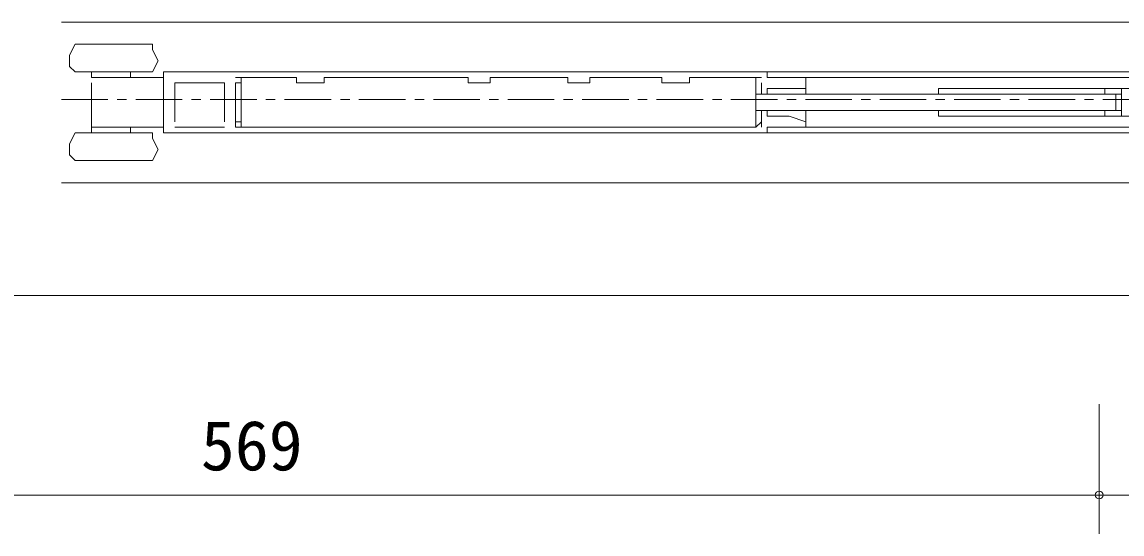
# Model space of a CAD drawing. Units: millimetres at full size; details may follow other scales. Extents: x -800 to 800, y -560 to 560.
# Drawn here: x -596.1 to -369.8, y -341.2 to -235.9 of the extents above; entities that cross this region are included whole.
import ezdxf
from ezdxf.enums import TextEntityAlignment as Align

# ---------------------------------------------------------------- set-up
doc = ezdxf.new("R2010")
doc.units = ezdxf.units.MM
doc.header["$LTSCALE"] = 4
doc.header["$PDMODE"] = 32
doc.header["$PDSIZE"] = 1.6
doc.linetypes.add('USER12', pattern=[3.826934, 2.391833, -0.478367, 0.478367, -0.478367])
doc.layers.add('3-0', color=4, linetype='Continuous', lineweight=9)
doc.styles.add('ＭＳ ゴシック', font='')
doc.styles.get('ＭＳ ゴシック').set_extended_font_data('MS Gothic')

msp = doc.modelspace()

# ---------------------------------------------------------------- linework, layer by layer
at = {"layer": '3-0', "color": 7, "lineweight": 18}
for p, q in [((-320.927, -235.93), (-587.998, -235.93)), ((-254.863, -268.967), (-587.998, -268.967)), ((-691.102, -292.163), (-58.865, -292.163))]:
    msp.add_line(p, q, dxfattribs=at)
at = {"layer": '3-0'}
for p, q in [((-585.188, -240.491), (-586.328, -242.767)), ((-585.188, -240.491), (-569.24, -240.491)), ((-569.24, -241.626), (-569.24, -240.491)), ((-568.1, -243.902), (-569.24, -241.626)), ((-586.328, -242.767), (-586.328, -245.042)), ((-569.24, -246.182), (-568.1, -243.902)), ((-586.328, -245.042), (-585.188, -246.182)), ((-585.188, -246.182), (-569.24, -246.182)), ((-581.772, -246.182), (-581.772, -247.323)), ((-573.796, -247.323), (-573.796, -246.182)), ((-566.964, -246.182), (-565.824, -246.182)), ((-566.964, -247.323), (-566.964, -246.182)), ((-565.824, -246.182), (-442.808, -246.182)), ((-441.667, -246.182), (-442.808, -246.182)), ((-442.808, -247.323), (-442.808, -246.182)), ((-307.259, -246.182), (-441.667, -246.182)), ((-580.632, -247.323), (-581.772, -247.323)), ((-581.772, -256.435), (-581.772, -248.463)), ((-577.216, -247.323), (-580.632, -247.323)), ((-566.964, -247.323), (-577.216, -247.323)), ((-566.964, -247.323), (-566.964, -248.463)), ((-566.964, -248.463), (-566.964, -256.435)), ((-564.684, -248.463), (-564.684, -256.435)), ((-554.432, -248.463), (-564.684, -248.463)), ((-554.432, -256.435), (-554.432, -248.463)), ((-539.623, -247.323), (-552.156, -247.323)), ((-552.156, -249.603), (-552.156, -248.463)), ((-552.156, -248.463), (-551.016, -248.463)), ((-551.016, -247.323), (-551.016, -257.575)), ((-539.623, -247.323), (-551.016, -247.323)), ((-539.623, -248.463), (-539.623, -247.323)), ((-533.932, -248.463), (-539.623, -248.463)), ((-533.932, -247.323), (-533.932, -248.463)), ((-504.316, -247.323), (-533.932, -247.323)), ((-504.316, -247.323), (-533.932, -247.323)), ((-504.316, -248.463), (-504.316, -247.323)), ((-499.76, -248.463), (-504.316, -248.463)), ((-499.76, -247.323), (-499.76, -248.463)), ((-483.812, -247.323), (-499.76, -247.323)), ((-483.812, -247.323), (-499.76, -247.323)), ((-483.812, -248.463), (-483.812, -247.323)), ((-479.256, -248.463), (-483.812, -248.463)), ((-479.256, -247.323), (-479.256, -248.463)), ((-464.448, -247.323), (-479.256, -247.323)), ((-464.448, -247.323), (-479.256, -247.323)), ((-464.448, -248.463), (-464.448, -247.323)), ((-458.751, -248.463), (-464.448, -248.463)), ((-458.751, -247.323), (-458.751, -248.463)), ((-445.083, -247.323), (-458.751, -247.323)), ((-445.083, -247.323), (-458.751, -247.323)), ((-443.948, -247.323), (-445.083, -247.323)), ((-445.083, -257.575), (-445.083, -247.323)), ((-443.948, -250.738), (-443.948, -248.463)), ((-442.808, -247.323), (-434.836, -247.323)), ((-441.667, -247.323), (-307.259, -247.323)), ((-434.836, -247.323), (-434.836, -249.603)), ((-552.156, -249.603), (-552.156, -255.295)), ((-373.323, -250.738), (-445.083, -250.738)), ((-442.808, -250.738), (-443.948, -250.738)), ((-442.808, -249.603), (-442.808, -250.738)), ((-438.252, -249.603), (-442.808, -249.603)), ((-434.836, -249.603), (-438.252, -249.603)), ((-434.836, -250.738), (-434.836, -249.603)), ((-407.495, -249.603), (-407.495, -250.738)), ((-407.495, -249.603), (-373.323, -249.603)), ((-373.323, -250.738), (-373.323, -249.603)), ((-373.323, -249.603), (-369.907, -249.603)), ((-371.047, -250.738), (-373.323, -250.738)), ((-369.907, -250.738), (-373.323, -250.738)), ((-371.047, -251.879), (-371.047, -250.738)), ((-371.047, -250.738), (-369.907, -250.738)), ((-371.047, -251.879), (-371.047, -250.738)), ((-371.047, -251.879), (-371.047, -250.738)), ((-369.907, -249.603), (-365.351, -249.603)), ((-369.907, -255.295), (-369.907, -249.603)), ((-552.156, -255.295), (-552.156, -257.575)), ((-445.083, -254.154), (-373.323, -254.154)), ((-443.948, -254.154), (-442.808, -254.154)), ((-443.948, -257.575), (-443.948, -254.154)), ((-442.808, -254.154), (-442.808, -255.295)), ((-442.808, -255.295), (-438.252, -255.295)), ((-438.252, -255.295), (-434.836, -256.435)), ((-434.836, -254.154), (-434.836, -256.435)), ((-407.495, -254.154), (-407.495, -255.295)), ((-373.323, -255.295), (-407.495, -255.295)), ((-371.047, -254.154), (-373.323, -254.154)), ((-373.323, -255.295), (-373.323, -254.154)), ((-369.907, -254.154), (-373.323, -254.154)), ((-373.323, -255.295), (-369.907, -255.295)), ((-371.047, -254.154), (-369.907, -254.154)), ((-365.351, -255.295), (-369.907, -255.295)), ((-581.772, -257.575), (-581.772, -256.435)), ((-580.632, -257.575), (-581.772, -257.575)), ((-581.772, -257.575), (-581.772, -258.715)), ((-577.216, -257.575), (-580.632, -257.575)), ((-566.964, -257.575), (-577.216, -257.575)), ((-573.796, -258.715), (-573.796, -257.575)), ((-566.964, -257.575), (-566.964, -256.435)), ((-566.964, -257.575), (-566.964, -258.715)), ((-564.684, -257.575), (-554.432, -257.575)), ((-552.156, -256.435), (-552.156, -257.575)), ((-551.016, -256.435), (-552.156, -256.435)), ((-552.156, -257.575), (-539.623, -257.575)), ((-551.016, -257.575), (-539.623, -257.575)), ((-539.623, -257.575), (-533.932, -257.575)), ((-533.932, -257.575), (-504.316, -257.575)), ((-533.932, -257.575), (-504.316, -257.575)), ((-504.316, -257.575), (-499.76, -257.575)), ((-499.76, -257.575), (-483.812, -257.575)), ((-499.76, -257.575), (-483.812, -257.575)), ((-483.812, -257.575), (-479.256, -257.575)), ((-479.256, -257.575), (-464.448, -257.575)), ((-479.256, -257.575), (-464.448, -257.575)), ((-464.448, -257.575), (-458.751, -257.575)), ((-458.751, -257.575), (-445.083, -257.575)), ((-458.751, -257.575), (-445.083, -257.575)), ((-445.083, -257.575), (-443.948, -256.435)), ((-442.808, -257.575), (-442.808, -258.715)), ((-434.836, -257.575), (-442.808, -257.575)), ((-307.259, -257.575), (-441.667, -257.575)), ((-434.836, -256.435), (-434.836, -257.575)), ((-585.188, -258.715), (-586.328, -260.991)), ((-571.52, -258.715), (-585.188, -258.715)), ((-571.52, -258.715), (-569.24, -258.715)), ((-569.24, -259.855), (-569.24, -258.715)), ((-568.1, -262.131), (-569.24, -259.855)), ((-565.824, -258.715), (-566.964, -258.715)), ((-442.808, -258.715), (-565.824, -258.715)), ((-441.667, -258.715), (-442.808, -258.715)), ((-441.667, -258.715), (-307.259, -258.715)), ((-437.112, -258.715), (-440.527, -258.715)), ((-586.328, -260.991), (-586.328, -263.266)), ((-569.24, -264.407), (-568.1, -262.131)), ((-586.328, -263.266), (-585.188, -264.407)), ((-571.52, -264.407), (-585.188, -264.407)), ((-574.936, -264.407), (-579.492, -264.407)), ((-569.24, -264.407), (-571.52, -264.407)), ((-374.463, -341.187), (-374.463, -314.502)), ((-691.102, -333.187), (-374.463, -333.187)), ((-374.463, -333.187), (-254.863, -333.187))]:
    msp.add_line(p, q, dxfattribs=at)
at = {"layer": '3-0', "linetype": 'USER12'}
msp.add_line((-587.998, -251.879), (-58.865, -251.879), dxfattribs=at)
at = {"layer": '3-0'}
for points in [[(-371.047, -251.879), (-371.047, -254.154), (-371.047, -250.738)], [(-371.047, -251.879), (-371.047, -250.738), (-371.047, -251.879)], [(-371.047, -253.019), (-371.047, -251.879), (-371.047, -253.019)], [(-371.047, -253.019), (-371.047, -254.154), (-371.047, -253.019)]]:
    msp.add_lwpolyline(points, dxfattribs=at)
msp.add_point((-374.463, -333.187), dxfattribs=at)

# ---------------------------------------------------------------- texts
at = {"layer": '3-0', "color": 7, "style": 'ＭＳ ゴシック'}
msp.add_text('569', height=10.26, dxfattribs=at).set_placement((-559.297, -331.187), align=Align.BOTTOM_LEFT)

doc.saveas('drawing.dxf')
